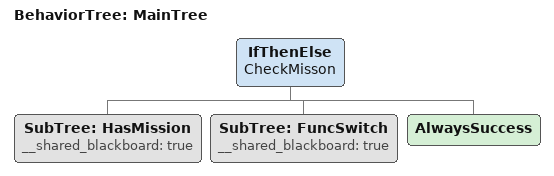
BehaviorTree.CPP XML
<?xml version="1.0"?>
<root main_tree_to_execute="MainTree">
  <include ros_pkg="autoware_behavior_tree" path="behavior_trees/autoware_bt0_navigation.xml"/>
  <include ros_pkg="autoware_behavior_tree" path="behavior_trees/autoware_bt1_switch.xml"/>
  <include ros_pkg="autoware_behavior_tree" path="behavior_trees/autoware_bt1_checkhome.xml"/>
  <include ros_pkg="autoware_behavior_tree" path="behavior_trees/autoware_bt1_hasmission.xml"/>
  <!-- 收到任务 主树 一级 -->
  <BehaviorTree ID="MainTree">
    <IfThenElse name="CheckMisson">
      <!-- if-是否有任务 -->
      <SubTree ID="HasMission" __shared_blackboard="true"/>
      <!-- then-任务功能分类处理 -->
      <SubTree ID="FuncSwitch" __shared_blackboard="true"/>
      <!-- else-无任务tick检查是否回初始位置等待 -->
      <AlwaysSuccess/>
    </IfThenElse>
  </BehaviorTree>
</root>
